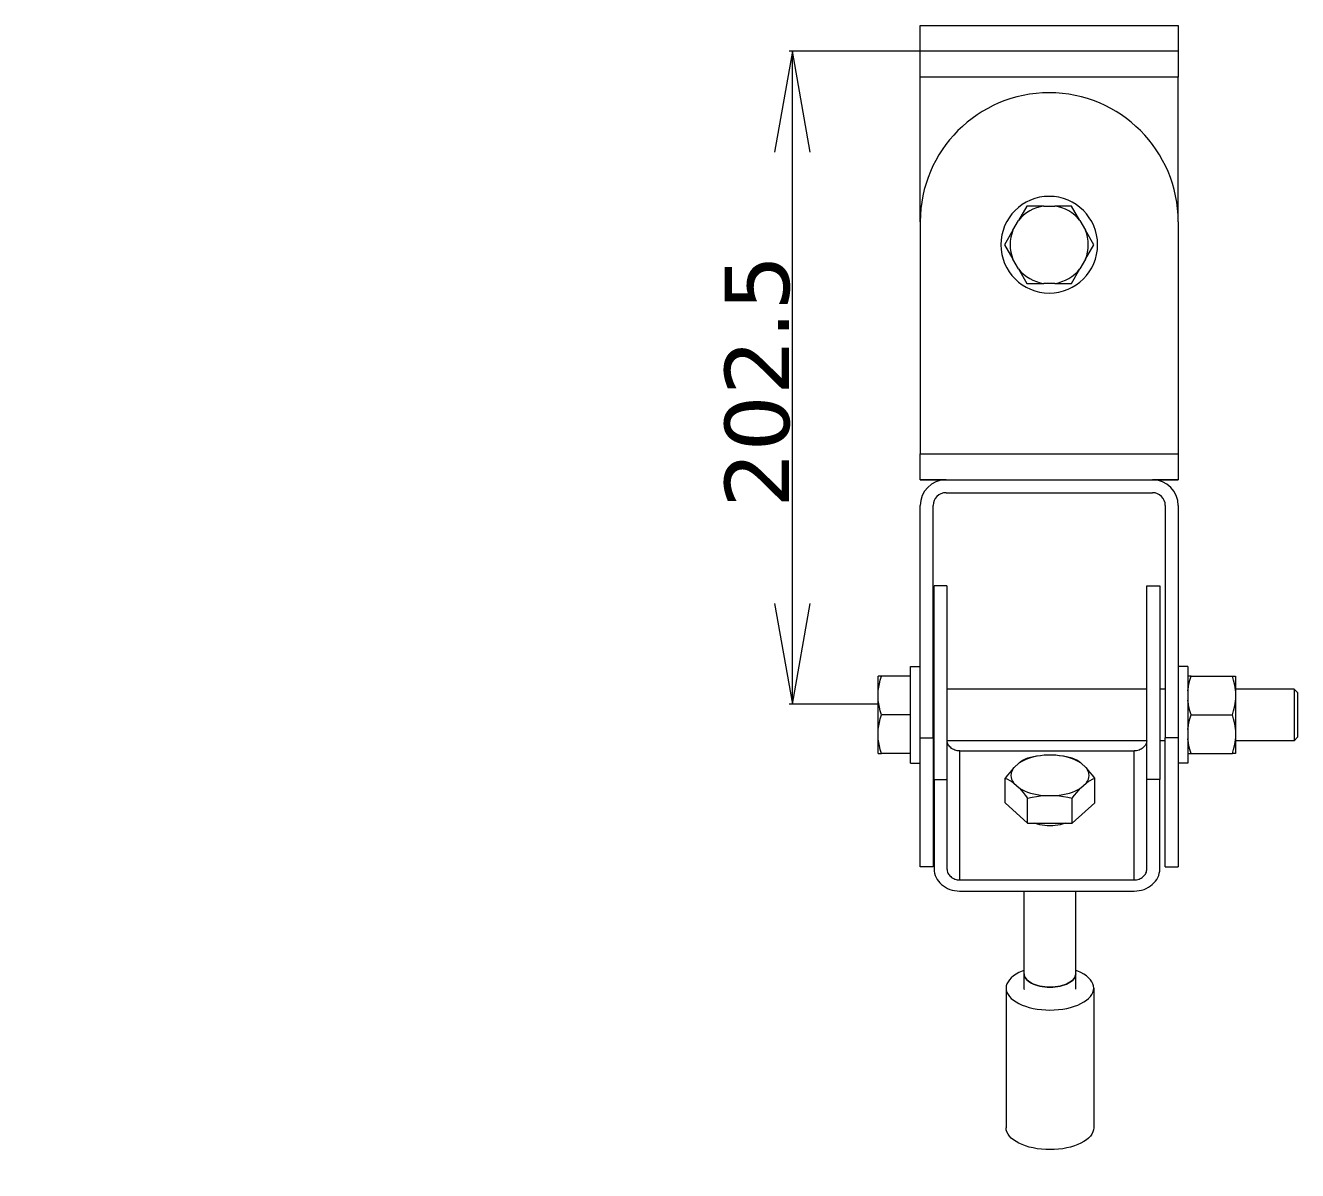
# Model space of a CAD drawing. Extents: x 0 to 1237, y -115 to 533.
# Drawn here: x 394.4 to 788.9, y 178.2 to 533.3 of the extents above; entities that cross this region are included whole.
import ezdxf

# ---------------------------------------------------------------- set-up
doc = ezdxf.new("R2010")
doc.units = 0
doc.layers.get('0').update_dxf_attribs({"linetype": 'CONTINUOUS'})
doc.layers.add('DIMENSION', color=7, linetype='CONTINUOUS')
doc.styles.add('VCDSTYLE14', font='DejaVu Sans Mono')
doc.dimstyles.get("Standard").update_dxf_attribs({"dimtxt": 2.5, "dimasz": 2.5, "dimexe": 1.25, "dimexo": 0.625, "dimtad": 1, "dimcen": 2.5, "dimazin": 3, "dimtfac": 1, "dimtmove": 0, "dimatfit": 3})

# ---------------------------------------------------------------- blocks, each defined once
blk = doc.blocks.new('*D0')
at = {"layer": 'DIMENSION'}
for p, q in [((632.208625, 525.266976), (626.708625, 494.016976)), ((671.855547, 525.266976), (631.208625, 525.266976)), ((632.208625, 322.744238), (632.208625, 525.266976)), ((637.708625, 494.016976), (632.208625, 525.266976)), ((626.708625, 353.994238), (632.208625, 322.744238)), ((632.208625, 322.744238), (637.708625, 353.994238)), ((658.855547, 322.744238), (631.208625, 322.744238))]:
    blk.add_line(p, q, dxfattribs=at)
at = {"layer": 'DIMENSION', "style": 'VCDSTYLE14'}
blk.add_text('202.5', height=20, rotation=90, dxfattribs=at).set_placement((631.208625, 383.694206))

msp = doc.modelspace()

# ---------------------------------------------------------------- linework, layer by layer
at = {"color": 1}
for p, q in [((671.855547, 525.266976), (671.855547, 533.266976)), ((671.855547, 533.266976), (751.855547, 533.266976)), ((751.855547, 533.266976), (751.855547, 525.266976)), ((671.855547, 517.266976), (671.855547, 525.266976)), ((751.855547, 525.266976), (671.855547, 525.266976)), ((751.855547, 525.266976), (751.855547, 517.266976)), ((751.855547, 517.266976), (671.855547, 517.266976)), ((671.855547, 472.36815), (671.855547, 517.266976)), ((751.855547, 472.36815), (751.855547, 517.266976)), ((704.92742, 477.266845), (702.313882, 472.740328)), ((710.154256, 477.266976), (704.92742, 477.266845)), ((710.154257, 477.266976), (713.556838, 477.266976)), ((718.783675, 477.266845), (713.556838, 477.266976)), ((721.397213, 472.740328), (718.783675, 477.266845)), ((671.855547, 472.36815), (671.855547, 400.36815)), ((700.612602, 469.793624), (697.999292, 465.266976)), ((700.612603, 469.793624), (702.313883, 472.740328)), ((721.397212, 472.740328), (723.098492, 469.793624)), ((725.711803, 465.266976), (723.098493, 469.793624)), ((751.855547, 472.36815), (751.855547, 400.36815)), ((697.999292, 465.266976), (700.612602, 460.740328)), ((723.098493, 460.740328), (725.711803, 465.266976)), ((702.313883, 457.793624), (700.612603, 460.740328)), ((702.313882, 457.793624), (704.92742, 453.267107)), ((718.783675, 453.267107), (721.397213, 457.793624)), ((723.098492, 460.740328), (721.397212, 457.793624)), ((704.92742, 453.267107), (710.154256, 453.266976)), ((713.556838, 453.266976), (710.154257, 453.266976)), ((713.556838, 453.266976), (718.783675, 453.267107)), ((671.855547, 392.36815), (671.855547, 400.36815)), ((671.855547, 400.36815), (751.855547, 400.36815)), ((751.855547, 400.36815), (751.855547, 392.36815)), ((679.855547, 392.36815), (671.855547, 392.36815)), ((671.855547, 392.36815), (679.855547, 392.36815)), ((679.855547, 392.36815), (743.855547, 392.36815)), ((751.855547, 392.36815), (743.855547, 392.36815)), ((743.855547, 392.36815), (751.855547, 392.36815)), ((679.855547, 388.36815), (743.855547, 388.36815)), ((671.855547, 312.36815), (671.855547, 384.36815)), ((675.855547, 312.36815), (675.855547, 384.36815)), ((747.855547, 384.36815), (747.855547, 312.36815)), ((751.855547, 384.36815), (751.855547, 312.36815)), ((680.150215, 359.469325), (676.150215, 359.469325)), ((676.150215, 354.110341), (676.150215, 359.469325)), ((680.150215, 359.469325), (680.150215, 354.110341)), ((742.150215, 359.469325), (746.150215, 359.469325)), ((742.150215, 354.110341), (742.150215, 359.469325)), ((746.150215, 359.469325), (746.150215, 354.110341)), ((676.150215, 299.469325), (676.150215, 354.110341)), ((680.150215, 354.110341), (680.150215, 299.469325)), ((742.150215, 299.469325), (742.150215, 354.110341)), ((746.150215, 354.110341), (746.150215, 299.469325)), ((658.855547, 326.942677), (658.855547, 331.469325)), ((659.857975, 331.469194), (658.855547, 331.469325)), ((659.478726, 330.23035), (659.857975, 331.469194)), ((668.855547, 331.469325), (659.857975, 331.469325)), ((668.855547, 334.469325), (671.855547, 334.469325)), ((668.855547, 319.469325), (668.855547, 334.469325)), ((754.855547, 334.469325), (751.855547, 334.469325)), ((754.855547, 334.469325), (754.855547, 319.469325)), ((755.857975, 331.469325), (754.855547, 331.469325)), ((755.478728, 330.230348), (755.857975, 331.469325)), ((755.857975, 331.469325), (768.65312, 331.469325)), ((769.032367, 330.230348), (768.65312, 331.469325)), ((768.65312, 331.469325), (769.655547, 331.469325)), ((769.655547, 331.469325), (769.655547, 326.942685)), ((658.8624, 327.014198), (658.993499, 328.02995)), ((658.993499, 328.02995), (659.195583, 329.093961)), ((659.195583, 329.093961), (659.478726, 330.23035)), ((676.150215, 327.469325), (675.855547, 327.469325)), ((676.150215, 327.469325), (675.855547, 327.469325)), ((742.150215, 327.469325), (680.150215, 327.469325)), ((742.150215, 327.469325), (680.150215, 327.469325)), ((747.855547, 327.469325), (746.150215, 327.469325)), ((747.855547, 327.469325), (746.150215, 327.469325)), ((754.862401, 327.014189), (754.9935, 328.029951)), ((754.9935, 328.029951), (755.195584, 329.093962)), ((755.195584, 329.093962), (755.478728, 330.230348)), ((769.315511, 329.093962), (769.032367, 330.230348)), ((769.517595, 328.029951), (769.315511, 329.093962)), ((769.648694, 327.014189), (769.517595, 328.029951)), ((787.773147, 327.469325), (769.655547, 327.469325)), ((787.773147, 327.469325), (769.655547, 327.469325)), ((787.773147, 327.469325), (788.855547, 326.386925)), ((787.773147, 327.469325), (788.855547, 326.386925)), ((787.773147, 327.469325), (787.773147, 311.469325)), ((658.855547, 326.942677), (658.8624, 327.014198)), ((658.855547, 323.995973), (658.855547, 326.942677)), ((658.855547, 314.942676), (658.855547, 323.995973)), ((658.8624, 323.924454), (658.855547, 323.995973)), ((658.9935, 322.908744), (658.8624, 323.924454)), ((754.855547, 326.942685), (754.862401, 327.014189)), ((754.862401, 323.924462), (754.855547, 323.995965)), ((754.9935, 322.908697), (754.862401, 323.924462)), ((769.517594, 322.908697), (769.648694, 323.924462)), ((769.655547, 326.942685), (769.648694, 327.014189)), ((769.648694, 323.924462), (769.655547, 323.995965)), ((769.655547, 326.942685), (769.655547, 323.995965)), ((769.655547, 323.995965), (769.655547, 314.942684)), ((788.855547, 326.386925), (788.855547, 312.551725)), ((788.855547, 326.386925), (788.855547, 312.551725)), ((659.195583, 321.844701), (658.9935, 322.908744)), ((659.478727, 320.708319), (659.195583, 321.844701)), ((659.857975, 319.469325), (659.478727, 320.708319)), ((755.195584, 321.844687), (754.9935, 322.908697)), ((755.478728, 320.708301), (755.195584, 321.844687)), ((755.857975, 319.469325), (755.478728, 320.708301)), ((768.65312, 319.469325), (769.032367, 320.708301)), ((769.032367, 320.708301), (769.315511, 321.844687)), ((769.315511, 321.844687), (769.517594, 322.908697)), ((658.8624, 315.014196), (658.993499, 316.029905)), ((658.993499, 316.029905), (659.195583, 317.093948)), ((659.195583, 317.093948), (659.478727, 318.230331)), ((659.478727, 318.230331), (659.857975, 319.469325)), ((668.855547, 319.469325), (659.857975, 319.469325)), ((668.855547, 304.469325), (668.855547, 319.469325)), ((754.855547, 319.469325), (754.855547, 304.469325)), ((754.862401, 315.014189), (754.9935, 316.029951)), ((754.9935, 316.029951), (755.195584, 317.093963)), ((755.195584, 317.093963), (755.478728, 318.230349)), ((755.478728, 318.230349), (755.857975, 319.469325)), ((755.857975, 319.469325), (768.65312, 319.469325)), ((769.032367, 318.230349), (768.65312, 319.469325)), ((769.315511, 317.093963), (769.032367, 318.230349)), ((769.517595, 316.029951), (769.315511, 317.093963)), ((769.648694, 315.014189), (769.517595, 316.029951)), ((658.855547, 314.942676), (658.8624, 315.014196)), ((658.855547, 311.995973), (658.855547, 314.942677)), ((658.8624, 311.924453), (658.855547, 311.995973)), ((658.855547, 307.469324), (658.855547, 311.995973)), ((658.993499, 310.908698), (658.8624, 311.924453)), ((671.855547, 272.36815), (671.855547, 312.36815)), ((671.855547, 312.36815), (675.855547, 312.36815)), ((675.855547, 312.36815), (675.855547, 272.36815)), ((747.855547, 272.36815), (747.855547, 312.36815)), ((751.855547, 312.36815), (747.855547, 312.36815)), ((751.855547, 312.36815), (751.855547, 272.36815)), ((754.855547, 314.942685), (754.862401, 315.014189)), ((754.862401, 311.924462), (754.855547, 311.995965)), ((754.9935, 310.908697), (754.862401, 311.924462)), ((769.517594, 310.908697), (769.648694, 311.924462)), ((769.655547, 314.942685), (769.648694, 315.014189)), ((769.648694, 311.924462), (769.655547, 311.995965)), ((769.655547, 314.942685), (769.655547, 311.995965)), ((769.655547, 311.995965), (769.655547, 307.469324)), ((787.773147, 311.469325), (788.855547, 312.551725)), ((787.773147, 311.469325), (788.855547, 312.551725)), ((659.195583, 309.844689), (658.993499, 310.908698)), ((659.478726, 308.7083), (659.195583, 309.844689)), ((659.857975, 307.469456), (659.478726, 308.7083)), ((676.150215, 311.469325), (675.855547, 311.469325)), ((676.150215, 311.469325), (675.855547, 311.469325)), ((742.150215, 311.469325), (680.150215, 311.469325)), ((742.150215, 311.469325), (680.150215, 311.469325)), ((680.172952, 311.387684), (680.167461, 311.469325)), ((680.232837, 311.056073), (680.172952, 311.387684)), ((680.329567, 310.730848), (680.232837, 311.056073)), ((680.462202, 310.415273), (680.329567, 310.730848)), ((680.629392, 310.112476), (680.462202, 310.415273)), ((680.829762, 309.824946), (680.629392, 310.112476)), ((681.06119, 309.555729), (680.829762, 309.824946)), ((681.321788, 309.307022), (681.06119, 309.555729)), ((681.60897, 309.081338), (681.321788, 309.307022)), ((681.919835, 308.880916), (681.60897, 309.081338)), ((682.251846, 308.70739), (681.919835, 308.880916)), ((682.601486, 308.562599), (682.251846, 308.70739)), ((682.96588, 308.447734), (682.601486, 308.562599)), ((683.341417, 308.363964), (682.96588, 308.447734)), ((683.724329, 308.312101), (683.341417, 308.363964)), ((684.111446, 308.292573), (683.724329, 308.312101)), ((684.150215, 308.29241), (684.111446, 308.292573)), ((684.150215, 268.29241), (684.150215, 308.29241)), ((684.150215, 308.29241), (738.150215, 308.29241)), ((738.188984, 308.292573), (738.150215, 308.29241)), ((738.150215, 268.29241), (738.150215, 308.29241)), ((738.576101, 308.312101), (738.188984, 308.292573)), ((738.959012, 308.363964), (738.576101, 308.312101)), ((739.33455, 308.447734), (738.959012, 308.363964)), ((739.698944, 308.562599), (739.33455, 308.447734)), ((740.048584, 308.70739), (739.698944, 308.562599)), ((740.380595, 308.880916), (740.048584, 308.70739)), ((740.69146, 309.081338), (740.380595, 308.880916)), ((740.978642, 309.307022), (740.69146, 309.081338)), ((741.23924, 309.555729), (740.978642, 309.307022)), ((741.470667, 309.824946), (741.23924, 309.555729)), ((741.671038, 310.112476), (741.470667, 309.824946)), ((741.838228, 310.415273), (741.671038, 310.112476)), ((741.970863, 310.730848), (741.838228, 310.415273)), ((742.067592, 311.056073), (741.970863, 310.730848)), ((742.127478, 311.387684), (742.067592, 311.056073)), ((742.132969, 311.469325), (742.127478, 311.387684)), ((747.855547, 311.469325), (746.150215, 311.469325)), ((747.855547, 311.469325), (746.150215, 311.469325)), ((755.195584, 309.844687), (754.9935, 310.908697)), ((755.478728, 308.708301), (755.195584, 309.844687)), ((755.857975, 307.469325), (755.478728, 308.708301)), ((768.65312, 307.469325), (769.032367, 308.708301)), ((769.032367, 308.708301), (769.315511, 309.844687)), ((769.315511, 309.844687), (769.517594, 310.908697)), ((787.773147, 311.469325), (769.655547, 311.469325)), ((787.773147, 311.469325), (769.655547, 311.469325)), ((658.855547, 307.469324), (659.857975, 307.469456)), ((668.855547, 307.469325), (659.857975, 307.469325)), ((668.855547, 304.469325), (671.855547, 304.469325)), ((702.550242, 304.577256), (700.848962, 303.044257)), ((702.60085, 304.61064), (702.550242, 304.577257)), ((702.591531, 304.608612), (702.550242, 304.577257)), ((703.177926, 305.025088), (702.591531, 304.608612)), ((703.350278, 305.056807), (702.60085, 304.61064)), ((703.792268, 305.406048), (703.177926, 305.025088)), ((704.176898, 305.464407), (703.350278, 305.056807)), ((704.448354, 305.755435), (703.792268, 305.406048)), ((705.073412, 305.829841), (704.176898, 305.464407)), ((705.163779, 306.076048), (704.448354, 305.755435)), ((706.031902, 306.149881), (705.073412, 305.829841)), ((706.594349, 306.400011), (705.163779, 306.076048)), ((707.043906, 306.421703), (706.031902, 306.149881)), ((707.906535, 306.641818), (706.594349, 306.400011)), ((708.100485, 306.642904), (707.043906, 306.421703)), ((709.135167, 306.814418), (707.906535, 306.641818)), ((709.192311, 306.811532), (708.100485, 306.642904)), ((710.308031, 306.926357), (709.135167, 306.814418)), ((710.309741, 306.926098), (709.192311, 306.811532)), ((710.390616, 306.932208), (710.309741, 306.926098)), ((710.390616, 306.932208), (710.310048, 306.9265)), ((713.793198, 306.932208), (710.390616, 306.932208)), ((713.874072, 306.926098), (713.793198, 306.932208)), ((714.991503, 306.811532), (713.874072, 306.926098)), ((715.048648, 306.814418), (713.875781, 306.926357)), ((716.083328, 306.642904), (714.991503, 306.811532)), ((716.277279, 306.641818), (715.048648, 306.814418)), ((717.139908, 306.421703), (716.083328, 306.642904)), ((717.589464, 306.400011), (716.277279, 306.641818)), ((718.151911, 306.149881), (717.139908, 306.421703)), ((719.020034, 306.076048), (717.589464, 306.400011)), ((719.110402, 305.829841), (718.151911, 306.149881)), ((719.73546, 305.755435), (719.020034, 306.076048)), ((720.006915, 305.464407), (719.110402, 305.829841)), ((720.391545, 305.406048), (719.73546, 305.755435)), ((720.833536, 305.056807), (720.006915, 305.464407)), ((721.005889, 305.025088), (720.391545, 305.406048)), ((721.582964, 304.61064), (720.833536, 305.056807)), ((721.592282, 304.608612), (721.005889, 305.025088)), ((721.633572, 304.577257), (721.582964, 304.61064)), ((721.633572, 304.577257), (721.592282, 304.608612)), ((723.334852, 303.044257), (721.633572, 304.577256)), ((754.855547, 304.469325), (751.855547, 304.469325)), ((754.855547, 307.469325), (755.857975, 307.469325)), ((755.857975, 307.469325), (768.65312, 307.469325)), ((769.655547, 307.469325), (768.65312, 307.469325)), ((698.2355, 292.149116), (698.2355, 299.833213)), ((698.950807, 300.801674), (698.235652, 299.833213)), ((698.235652, 299.833213), (698.950807, 299.512521)), ((699.606906, 301.634679), (698.950807, 300.801674)), ((700.221196, 302.360822), (699.606906, 301.634679)), ((700.025421, 301.281168), (699.971908, 300.689306)), ((699.971908, 300.689306), (700.025421, 300.097444)), ((700.185487, 301.867803), (700.025421, 301.281168)), ((700.025421, 300.097444), (700.185487, 299.510809)), ((700.450692, 302.444032), (700.185487, 301.867803)), ((700.807667, 303.001198), (700.221196, 302.360822)), ((700.818695, 303.004766), (700.450692, 302.444032)), ((700.848962, 303.044258), (700.807667, 303.001198)), ((700.848962, 303.044258), (700.818695, 303.004766)), ((723.365119, 303.004766), (723.334852, 303.044258)), ((723.376146, 303.001198), (723.334852, 303.044258)), ((723.733122, 302.444032), (723.365119, 303.004766)), ((723.962619, 302.360821), (723.376146, 303.001198)), ((723.998327, 301.867803), (723.733122, 302.444032)), ((724.576907, 301.634679), (723.962619, 302.360821)), ((724.158392, 301.281168), (723.998327, 301.867803)), ((723.998327, 299.510809), (724.158392, 300.097444)), ((724.211905, 300.689306), (724.158392, 301.281168)), ((724.158392, 300.097444), (724.211905, 300.689306)), ((725.233007, 300.801674), (724.576907, 301.634679)), ((725.948162, 299.833213), (725.233007, 300.801674)), ((725.233007, 299.512521), (725.948162, 299.833213)), ((725.948313, 292.149116), (725.948313, 299.833213)), ((676.150215, 299.469325), (676.150215, 271.756512)), ((676.150215, 299.469325), (680.150215, 299.469325)), ((676.15059, 299.469325), (676.15059, 271.756512)), ((680.150215, 299.469325), (680.150215, 271.756512)), ((698.950807, 299.512521), (699.606906, 299.163138)), ((699.606906, 299.163138), (700.221195, 298.782162)), ((700.185487, 299.510809), (700.450692, 298.93458)), ((700.221195, 298.782162), (700.807668, 298.365708)), ((700.450692, 298.93458), (700.818695, 298.373847)), ((700.807668, 298.365708), (700.848962, 298.334354)), ((700.818695, 298.373847), (700.848962, 298.334354)), ((700.848962, 298.334353), (702.550242, 296.801355)), ((702.550242, 296.801356), (702.60085, 296.767973)), ((702.550242, 296.801356), (702.591532, 296.758294)), ((702.591532, 296.758294), (703.177925, 296.117896)), ((702.60085, 296.767973), (703.350278, 296.321805)), ((703.177925, 296.117896), (703.792268, 295.39177)), ((703.350278, 296.321805), (704.176898, 295.914205)), ((704.176898, 295.914205), (705.073412, 295.548771)), ((719.110402, 295.548771), (720.006915, 295.914205)), ((720.006915, 295.914205), (720.833536, 296.321805)), ((720.391545, 295.39177), (721.005888, 296.117895)), ((720.833536, 296.321805), (721.582964, 296.767973)), ((721.005888, 296.117895), (721.592282, 296.758295)), ((721.582964, 296.767973), (721.633572, 296.801356)), ((721.592282, 296.758295), (721.633572, 296.801356)), ((721.633572, 296.801355), (723.334852, 298.334353)), ((723.334852, 298.334354), (723.365119, 298.373847)), ((723.334852, 298.334354), (723.376147, 298.365709)), ((723.365119, 298.373847), (723.733122, 298.93458)), ((723.376147, 298.365709), (723.962618, 298.782161)), ((723.733122, 298.93458), (723.998327, 299.510809)), ((723.962618, 298.782161), (724.576907, 299.163138)), ((724.576907, 299.163138), (725.233007, 299.512521)), ((742.150215, 271.756512), (742.150215, 299.469325)), ((746.150215, 299.469325), (742.150215, 299.469325)), ((746.150215, 271.756512), (746.150215, 299.469325)), ((698.2355, 292.149116), (705.163704, 285.906213)), ((703.792268, 295.39177), (704.448354, 294.558763)), ((704.448354, 294.558763), (705.163779, 293.590379)), ((705.073412, 295.548771), (706.031902, 295.22873)), ((705.163704, 285.906213), (705.163704, 293.590311)), ((705.163779, 293.590379), (706.594349, 293.914182)), ((706.031902, 295.22873), (707.043906, 294.956909)), ((706.594349, 293.914182), (707.906535, 294.155996)), ((707.043906, 294.956909), (708.100485, 294.735707)), ((707.906535, 294.155996), (709.135166, 294.328563)), ((708.100485, 294.735707), (709.192311, 294.567079)), ((709.135166, 294.328563), (710.308033, 294.440549)), ((709.192311, 294.567079), (710.309741, 294.452513)), ((710.308033, 294.440549), (710.390616, 294.446403)), ((710.309741, 294.452513), (710.390616, 294.446403)), ((710.390616, 294.446403), (713.793198, 294.446403)), ((713.793198, 294.446403), (713.874072, 294.452513)), ((713.793198, 294.446403), (713.875782, 294.440549)), ((713.874072, 294.452513), (714.991503, 294.567079)), ((713.875782, 294.440549), (715.048646, 294.328563)), ((714.991503, 294.567079), (716.083328, 294.735707)), ((715.048646, 294.328563), (716.277279, 294.155996)), ((716.083328, 294.735707), (717.139908, 294.956909)), ((716.277279, 294.155996), (717.589464, 293.914182)), ((717.139908, 294.956909), (718.151911, 295.22873)), ((717.589464, 293.914182), (719.020034, 293.590379)), ((718.151911, 295.22873), (719.110402, 295.548771)), ((719.020034, 293.590379), (719.73546, 294.558763)), ((719.02011, 285.906213), (719.02011, 293.590311)), ((719.02011, 285.906213), (725.948313, 292.149116)), ((719.73546, 294.558763), (720.391545, 295.39177)), ((705.163704, 285.906213), (719.02011, 285.906213)), ((707.604797, 285.764043), (707.226359, 285.906213)), ((708.27103, 285.561264), (707.604797, 285.764043)), ((708.973577, 285.39189), (708.27103, 285.561264)), ((709.705776, 285.257536), (708.973577, 285.39189)), ((710.460665, 285.15948), (709.705776, 285.257536)), ((711.231068, 285.098649), (710.460665, 285.15948)), ((712.009657, 285.07563), (711.231068, 285.098649)), ((712.091906, 285.075419), (712.009657, 285.07563)), ((712.174157, 285.07563), (712.091907, 285.075419)), ((712.952746, 285.098649), (712.174157, 285.07563)), ((713.723148, 285.15948), (712.952746, 285.098649)), ((714.478037, 285.257536), (713.723148, 285.15948)), ((715.210236, 285.39189), (714.478037, 285.257536)), ((715.912784, 285.561264), (715.210236, 285.39189)), ((716.579016, 285.764043), (715.912784, 285.561264)), ((716.957455, 285.906213), (716.579016, 285.764043)), ((675.855547, 272.36815), (671.855547, 272.36815)), ((675.855547, 272.36815), (671.855547, 272.36815)), ((747.855547, 272.36815), (751.855547, 272.36815)), ((747.855547, 272.36815), (751.855547, 272.36815)), ((676.150215, 271.756512), (676.15059, 271.689383)), ((676.15059, 271.689383), (676.195667, 271.019034)), ((676.195667, 271.019034), (676.315507, 270.355437)), ((676.315507, 270.355437), (676.508914, 269.705197)), ((676.508914, 269.705197), (676.774097, 269.074225)), ((676.774097, 269.074225), (677.108568, 268.468441)), ((677.108568, 268.468441), (677.509313, 267.893376)), ((680.150215, 271.756512), (680.150403, 271.722937)), ((680.150403, 271.722937), (680.172952, 271.387684)), ((680.172952, 271.387684), (680.232837, 271.056073)), ((680.232837, 271.056073), (680.329567, 270.730848)), ((680.329567, 270.730848), (680.462202, 270.415273)), ((680.462202, 270.415273), (680.629392, 270.112476)), ((680.629392, 270.112476), (680.829762, 269.824946)), ((680.829762, 269.824946), (681.06119, 269.555729)), ((681.06119, 269.555729), (681.321788, 269.307022)), ((681.321788, 269.307022), (681.60897, 269.081338)), ((681.60897, 269.081338), (681.919835, 268.880916)), ((681.919835, 268.880916), (682.251846, 268.70739)), ((682.251846, 268.70739), (682.601486, 268.562599)), ((682.601486, 268.562599), (682.96588, 268.447734)), ((682.96588, 268.447734), (683.341417, 268.363964)), ((683.341417, 268.363964), (683.724329, 268.312101)), ((683.724329, 268.312101), (684.111446, 268.292573)), ((684.111446, 268.292573), (684.150215, 268.29241)), ((684.150215, 268.29241), (738.150215, 268.29241)), ((738.150215, 268.29241), (738.188984, 268.292573)), ((738.188984, 268.292573), (738.576101, 268.312101)), ((738.576101, 268.312101), (738.959012, 268.363964)), ((738.959012, 268.363964), (739.33455, 268.447734)), ((739.33455, 268.447734), (739.698944, 268.562599)), ((739.698944, 268.562599), (740.048584, 268.70739)), ((740.048584, 268.70739), (740.380595, 268.880916)), ((740.380595, 268.880916), (740.69146, 269.081338)), ((740.69146, 269.081338), (740.978642, 269.307022)), ((740.978642, 269.307022), (741.23924, 269.555729)), ((741.23924, 269.555729), (741.470667, 269.824946)), ((741.470667, 269.824946), (741.671038, 270.112476)), ((741.671038, 270.112476), (741.838228, 270.415273)), ((741.838228, 270.415273), (741.970863, 270.730848)), ((741.970863, 270.730848), (742.067592, 271.056073)), ((742.067592, 271.056073), (742.127478, 271.387684)), ((742.127478, 271.387684), (742.150027, 271.722937)), ((742.150027, 271.722937), (742.150215, 271.756512)), ((744.791116, 267.893376), (745.191861, 268.468441)), ((745.191861, 268.468441), (745.526333, 269.074225)), ((745.526333, 269.074225), (745.791515, 269.705197)), ((745.791515, 269.705197), (745.984923, 270.355437)), ((745.984923, 270.355437), (746.104763, 271.019034)), ((746.104763, 271.019034), (746.149839, 271.689383)), ((746.149839, 271.689383), (746.150215, 271.756512)), ((677.509313, 267.893376), (677.972322, 267.354781)), ((677.972322, 267.354781), (678.493361, 266.857532)), ((678.493361, 266.857532), (679.067534, 266.4063)), ((679.067534, 266.4063), (679.689449, 266.005323)), ((679.689449, 266.005323), (680.353477, 265.658267)), ((680.353477, 265.658267), (681.052976, 265.368607)), ((681.052976, 265.368607), (681.78156, 265.138952)), ((681.78156, 265.138952), (682.532393, 264.971456)), ((682.532393, 264.971456), (683.298649, 264.867671)), ((683.298649, 264.867671), (684.072701, 264.828634)), ((684.072701, 264.828634), (684.150215, 264.828309)), ((684.150215, 264.828309), (738.150215, 264.828309)), ((704.091907, 239.19994), (704.091907, 264.828309)), ((720.091907, 239.19994), (720.091907, 264.828309)), ((738.150215, 264.828309), (738.227728, 264.828634)), ((738.227728, 264.828634), (739.001781, 264.867671)), ((739.001781, 264.867671), (739.768037, 264.971456)), ((739.768037, 264.971456), (740.51887, 265.138952)), ((740.51887, 265.138952), (741.247453, 265.368607)), ((741.247453, 265.368607), (741.946952, 265.658267)), ((741.946952, 265.658267), (742.61098, 266.005323)), ((742.61098, 266.005323), (743.232896, 266.4063)), ((743.232896, 266.4063), (743.807069, 266.857532)), ((743.807069, 266.857532), (744.328107, 267.354781)), ((744.328107, 267.354781), (744.791116, 267.893376)), ((699.077518, 236.721531), (698.753227, 236.074209)), ((699.527145, 237.349842), (699.077518, 236.721531)), ((700.097778, 237.953093), (699.527145, 237.349842)), ((700.78392, 238.525472), (700.097778, 237.953093)), ((701.578965, 239.061469), (700.78392, 238.525472)), ((702.475255, 239.555921), (701.578965, 239.061469)), ((703.464158, 240.004066), (702.475255, 239.555921)), ((704.091907, 240.236851), (703.464158, 240.004066)), ((704.129916, 238.794717), (704.091907, 239.19994)), ((704.091907, 234.379614), (704.091907, 239.19994)), ((704.091907, 239.19994), (704.129916, 238.794717)), ((704.243631, 238.393219), (704.129916, 238.794717)), ((704.129916, 238.794717), (704.243631, 238.393219)), ((704.4319, 237.999512), (704.243631, 238.393219)), ((704.243631, 238.393219), (704.4319, 237.999512)), ((704.693048, 237.617097), (704.4319, 237.999512)), ((704.4319, 237.999512), (704.693048, 237.617097)), ((705.024436, 237.249841), (704.693048, 237.617097)), ((704.693048, 237.617097), (705.024436, 237.249841)), ((705.423112, 236.901014), (705.024436, 237.249841)), ((705.024436, 237.249841), (705.423112, 236.901014)), ((705.885051, 236.574139), (705.423112, 236.901014)), ((705.423112, 236.901014), (705.885051, 236.574139)), ((718.760701, 236.901014), (718.298763, 236.574139)), ((718.298763, 236.574139), (718.760701, 236.901014)), ((719.159377, 237.249841), (718.760701, 236.901014)), ((718.760701, 236.901014), (719.159377, 237.249841)), ((719.490765, 237.617097), (719.159377, 237.249841)), ((719.159377, 237.249841), (719.490765, 237.617097)), ((719.751914, 237.999512), (719.490765, 237.617097)), ((719.490765, 237.617097), (719.751914, 237.999512)), ((719.940183, 238.393219), (719.751914, 237.999512)), ((719.751914, 237.999512), (719.940183, 238.393219)), ((720.053897, 238.794717), (719.940183, 238.393219)), ((719.940183, 238.393219), (720.053897, 238.794717)), ((720.091907, 239.19994), (720.053897, 238.794717)), ((720.053897, 238.794717), (720.091907, 239.19994)), ((720.719655, 240.004066), (720.091907, 240.236851)), ((720.091907, 234.379614), (720.091907, 239.19994)), ((721.708559, 239.555921), (720.719655, 240.004066)), ((722.604849, 239.061469), (721.708559, 239.555921)), ((723.399893, 238.525472), (722.604849, 239.061469)), ((724.086036, 237.953093), (723.399893, 238.525472)), ((724.656668, 237.349842), (724.086036, 237.953093)), ((725.106295, 236.721531), (724.656668, 237.349842)), ((725.430587, 236.074209), (725.106295, 236.721531)), ((698.557394, 235.414111), (698.491907, 234.747595)), ((698.491907, 234.747595), (698.491907, 191.446325)), ((698.491907, 234.747595), (698.557394, 234.081078)), ((698.753227, 236.074209), (698.557394, 235.414111)), ((698.557394, 234.081078), (698.753227, 233.420981)), ((698.753227, 233.420981), (699.077518, 232.773659)), ((699.077518, 232.773659), (699.527145, 232.145347)), ((704.130429, 235.139663), (704.129916, 235.134444)), ((704.129916, 234.360745), (704.130429, 234.355526)), ((706.40613, 236.272132), (705.885051, 236.574139)), ((705.885051, 236.574139), (706.40613, 236.272132)), ((706.981098, 235.998037), (706.40613, 236.272132)), ((706.40613, 236.272132), (706.981098, 235.998037)), ((707.604816, 235.754304), (706.981098, 235.998037)), ((706.981098, 235.998037), (707.604816, 235.754304)), ((708.271005, 235.543387), (707.604816, 235.754304)), ((707.604816, 235.754304), (708.271005, 235.543387)), ((708.973701, 235.367173), (708.271005, 235.543387)), ((708.271005, 235.543387), (708.973701, 235.367173)), ((709.705843, 235.227434), (708.973701, 235.367173)), ((708.973701, 235.367173), (709.705843, 235.227434)), ((710.460863, 235.125423), (709.705843, 235.227434)), ((709.705843, 235.227434), (710.460863, 235.125423)), ((711.231188, 235.062164), (710.460863, 235.125423)), ((710.460863, 235.125423), (711.231188, 235.062164)), ((712.009669, 235.038225), (711.231188, 235.062164)), ((711.231188, 235.062164), (712.009669, 235.038225)), ((712.091907, 235.038005), (712.009669, 235.038225)), ((712.009669, 235.038225), (712.091907, 235.038005)), ((712.174145, 235.038225), (712.091907, 235.038005)), ((712.091907, 235.038005), (712.174145, 235.038225)), ((712.952626, 235.062164), (712.174145, 235.038225)), ((712.174145, 235.038225), (712.952626, 235.062164)), ((713.72295, 235.125423), (712.952626, 235.062164)), ((712.952626, 235.062164), (713.72295, 235.125423)), ((714.47797, 235.227434), (713.72295, 235.125423)), ((713.72295, 235.125423), (714.47797, 235.227434)), ((715.210112, 235.367173), (714.47797, 235.227434)), ((714.47797, 235.227434), (715.210112, 235.367173)), ((715.912808, 235.543387), (715.210112, 235.367173)), ((715.210112, 235.367173), (715.912808, 235.543387)), ((716.578998, 235.754304), (715.912808, 235.543387)), ((715.912808, 235.543387), (716.578998, 235.754304)), ((717.202715, 235.998037), (716.578998, 235.754304)), ((716.578998, 235.754304), (717.202715, 235.998037)), ((717.777683, 236.272132), (717.202715, 235.998037)), ((717.202715, 235.998037), (717.777683, 236.272132)), ((718.298763, 236.574139), (717.777683, 236.272132)), ((717.777683, 236.272132), (718.298763, 236.574139)), ((724.656668, 232.145347), (725.106295, 232.773659)), ((725.106295, 232.773659), (725.430587, 233.420981)), ((725.626419, 235.414111), (725.430587, 236.074209)), ((725.430587, 233.420981), (725.626419, 234.081078)), ((725.691907, 234.747595), (725.626419, 235.414111)), ((725.626419, 234.081078), (725.691907, 234.747595)), ((725.691907, 234.747595), (725.691907, 191.446325)), ((699.527145, 232.145347), (700.097778, 231.542097)), ((700.097778, 231.542097), (700.78392, 230.969717)), ((700.78392, 230.969717), (701.578965, 230.43372)), ((701.578965, 230.43372), (702.475255, 229.939269)), ((702.475255, 229.939269), (703.464158, 229.491124)), ((703.464158, 229.491124), (704.536152, 229.093601)), ((704.536152, 229.093601), (705.680911, 228.75053)), ((718.502902, 228.75053), (719.647662, 229.093601)), ((719.647662, 229.093601), (720.719655, 229.491124)), ((720.719655, 229.491124), (721.708559, 229.939269)), ((721.708559, 229.939269), (722.604849, 230.43372)), ((722.604849, 230.43372), (723.399893, 230.969717)), ((723.399893, 230.969717), (724.086036, 231.542097)), ((724.086036, 231.542097), (724.656668, 232.145347)), ((705.680911, 228.75053), (706.887412, 228.465214)), ((706.887412, 228.465214), (708.144035, 228.2404)), ((708.144035, 228.2404), (709.438678, 228.078255)), ((709.438678, 228.078255), (710.758874, 227.980339)), ((710.758874, 227.980339), (712.091907, 227.947595)), ((712.091907, 227.947595), (713.42494, 227.980339)), ((713.42494, 227.980339), (714.745135, 228.078255)), ((714.745135, 228.078255), (716.039778, 228.2404)), ((716.039778, 228.2404), (717.296401, 228.465214)), ((717.296401, 228.465214), (718.502902, 228.75053)), ((698.557394, 190.779808), (698.491907, 191.446325)), ((698.753227, 190.11971), (698.557394, 190.779808)), ((699.077518, 189.472389), (698.753227, 190.11971)), ((699.527145, 188.844077), (699.077518, 189.472389)), ((725.106295, 189.472389), (724.656668, 188.844077)), ((725.430587, 190.11971), (725.106295, 189.472389)), ((725.626419, 190.779808), (725.430587, 190.11971)), ((725.691907, 191.446325), (725.626419, 190.779808)), ((700.097778, 188.240827), (699.527145, 188.844077)), ((700.78392, 187.668447), (700.097778, 188.240827)), ((701.578965, 187.13245), (700.78392, 187.668447)), ((702.475255, 186.637998), (701.578965, 187.13245)), ((703.464158, 186.189853), (702.475255, 186.637998)), ((704.536152, 185.792331), (703.464158, 186.189853)), ((705.680911, 185.44926), (704.536152, 185.792331)), ((706.887412, 185.163944), (705.680911, 185.44926)), ((718.502902, 185.44926), (717.296401, 185.163944)), ((719.647662, 185.792331), (718.502902, 185.44926)), ((720.719655, 186.189853), (719.647662, 185.792331)), ((721.708559, 186.637998), (720.719655, 186.189853)), ((722.604849, 187.13245), (721.708559, 186.637998)), ((723.399893, 187.668447), (722.604849, 187.13245)), ((724.086036, 188.240827), (723.399893, 187.668447)), ((724.656668, 188.844077), (724.086036, 188.240827)), ((708.144035, 184.93913), (706.887412, 185.163944)), ((709.438678, 184.776985), (708.144035, 184.93913)), ((710.758874, 184.679068), (709.438678, 184.776985)), ((712.091907, 184.646325), (710.758874, 184.679068)), ((713.42494, 184.679068), (712.091907, 184.646325)), ((714.745135, 184.776985), (713.42494, 184.679068)), ((716.039778, 184.93913), (714.745135, 184.776985)), ((717.296401, 185.163944), (716.039778, 184.93913))]:
    msp.add_line(p, q, dxfattribs=at)
for centre, radius, start, end in [((711.855547, 472.36815), 40, 90, 180), ((711.855547, 472.36815), 40, 0, 90), ((711.855547, 465.266976), 15, 0, 180), ((711.855547, 465.266976), 12.12, 98.069289, 141.930763), ((711.855547, 465.266976), 12.12, 38.069237, 81.930711), ((711.855547, 465.266976), 12.12, 158.069237, 201.930763), ((711.855547, 465.266976), 12.12, 338.069237, 21.930763), ((711.855547, 465.266976), 15, 180, 360), ((711.855547, 465.266976), 12.12, 218.069237, 261.930711), ((711.855547, 465.266976), 12.12, 278.069289, 321.930763), ((679.855547, 384.36815), 8, 90, 180), ((743.855547, 384.36815), 8, 0, 90), ((679.855547, 384.36815), 4, 90, 180), ((743.855547, 384.36815), 4, 0, 90)]:
    msp.add_arc(centre, radius, start, end, dxfattribs=at)

# ---------------------------------------------------------------- dimensions: what is measured, and where the dimension line sits
at = {"layer": 'DIMENSION'}
dim = msp.add_linear_dim(base=(0, 0), p1=(0, 0), p2=(0, 0), dimstyle='Standard', dxfattribs=at)
dim.commit()
dim.dimension.update_dxf_attribs({"geometry": '*D0', "text_midpoint": (0, 0)})

doc.saveas('drawing.dxf')
